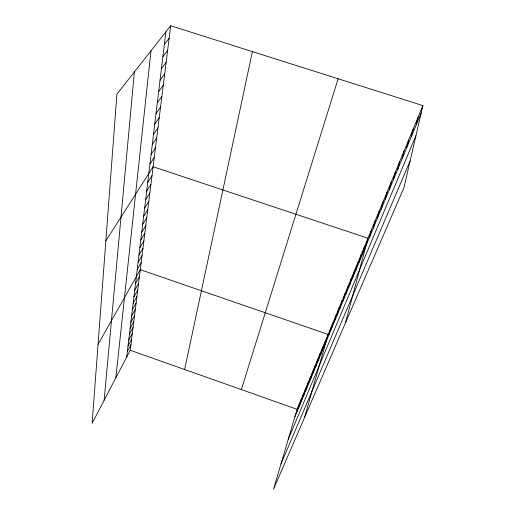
<?xml version="1.0" encoding="UTF-8"?>
<svg xmlns="http://www.w3.org/2000/svg" width="515" height="515" viewBox="0 0 515 515"><rect width="100%" height="100%" fill="white"/><g stroke="black" fill="none" stroke-linecap="round" stroke-linejoin="round"><path stroke-width="0.77" d="M104.12 400.31L134.37 71.939M115.856 377.817L150.972 50.831M126.671 357.088L165.869 31.885M170.69 25.75L116.899 94.161L92.114 423.317L130.237 350.264L170.69 25.75L422.886 105.607L403.927 187.756L273.517 489.25L297.084 409.303L422.886 105.607M184.628 369.506L252.401 51.622M416.262 124.797L418 117.401M411.466 136.34L413.236 128.898M406.792 147.586L408.595 140.099M402.234 158.543L404.075 151.017M397.792 169.229L399.666 161.665M393.46 179.645L395.359 172.055M389.237 189.81L391.162 182.194M385.111 199.73L387.061 192.089M381.087 209.412L383.057 201.751M377.154 218.869L379.149 211.189M373.317 228.106L375.332 220.407M369.564 237.125L371.598 229.42M345.449 322.944L367.948 238.226L153.116 166.731L105.858 240.827M362.425 254.307L364.485 246.582M359.019 262.489L361.099 254.764M355.691 270.504L357.783 262.772M352.434 278.345L354.532 270.613M349.241 286.018L351.352 278.287M343.054 300.895L345.185 293.177M346.112 293.537L348.237 285.806M340.055 308.112L342.198 300.393M337.119 315.18L339.269 307.468M331.415 328.898L333.578 321.206M334.235 322.107L336.398 314.401M304.539 417.53L328.107 334.409L140.28 269.686L98.062 344.335M328.647 335.555L330.817 327.868M323.266 348.488L325.448 340.827M318.096 360.938L320.279 353.303M320.658 354.771L322.841 347.123M313.107 372.924L315.302 365.322M315.579 366.989L317.768 359.367M308.305 384.48L310.5 376.909M310.687 378.757L312.882 371.167M301.417 401.05L303.618 393.531M303.676 395.623L305.871 388.091M305.968 390.1L308.17 382.548M297.026 411.614L299.228 404.133M299.202 406.374L301.404 398.88M241.348 389.578L338.13 78.769M294.889 416.764L421.193 112.946M288.207 439.43L415.953 135.651M280.952 464.041L410.101 161.002M127.347 351.526L130.932 344.69M128.023 345.874L131.634 339.024M128.718 340.119L132.355 333.263M129.426 334.267L133.082 327.398M130.141 328.306L133.829 321.437M130.874 322.248L134.582 315.367M131.615 316.075L135.355 309.187M132.374 309.792L136.14 302.897M133.147 303.393L136.939 296.498M133.932 296.878L137.75 289.977M134.73 290.241L138.58 283.34M135.548 283.482L139.423 276.574M137.222 269.57L141.155 262.669M138.084 262.418L142.05 255.517M138.966 255.118L142.958 248.224M139.861 247.683L143.885 240.788M140.775 240.093L144.831 233.211M141.709 232.355L145.79 225.48M142.661 224.456L146.775 217.588M143.627 216.403L147.779 209.547M144.618 208.176L148.803 201.333M145.636 199.775L149.846 192.951M146.666 191.2L150.914 184.396M147.721 182.445L152.002 175.66M149.936 164.073L154.288 157.339M151.101 154.436L155.485 147.728M152.286 144.58L156.708 137.904M153.502 134.492L157.963 127.849M154.745 124.166L159.244 117.562M156.019 113.59L160.558 107.03M157.326 102.768L161.903 96.254M158.665 91.67L163.281 85.213M160.03 80.308L164.691 73.903M161.44 68.656L166.133 62.309M162.875 56.708L167.613 50.425M164.356 44.457L169.132 38.245M130.237 350.264L297.084 409.303"/></g></svg>
